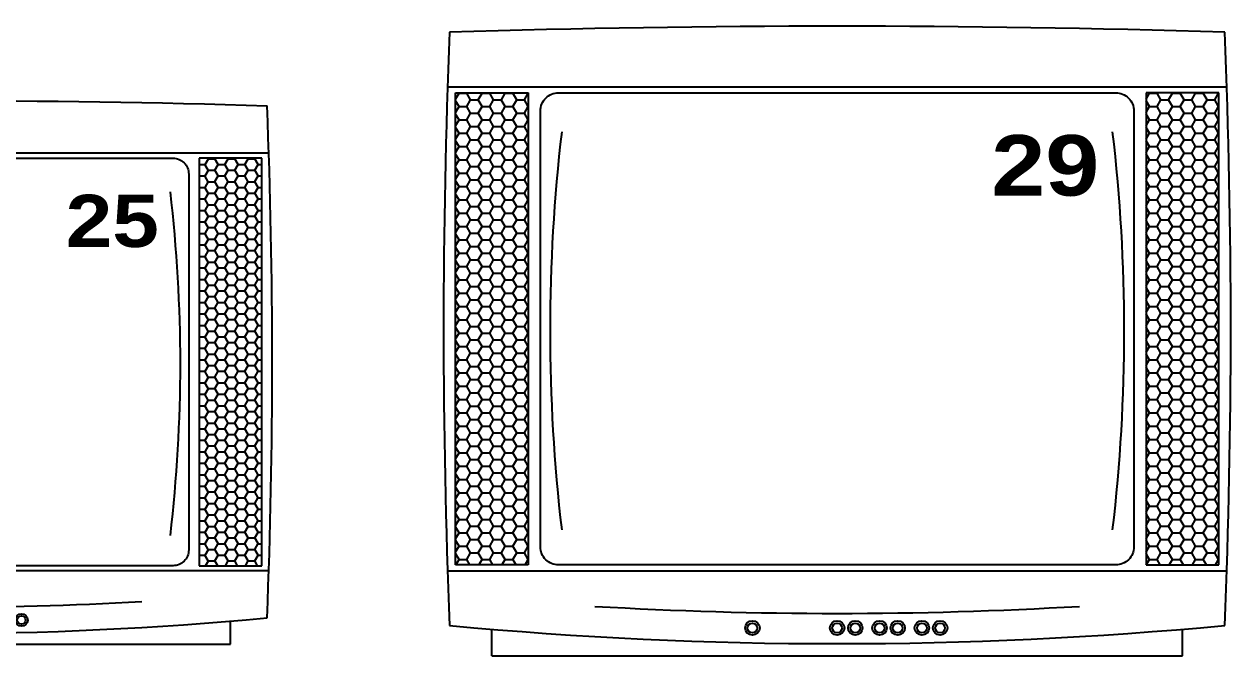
# Model space of a CAD drawing. Extents: x -42728 to 99010, y -18674 to 47645.
# Drawn here: x 43174 to 44513, y 26547 to 27247 of the extents above; entities that cross this region are included whole.
import ezdxf

# ---------------------------------------------------------------- set-up
doc = ezdxf.new("R2010")
doc.units = 0
doc.header["$LTSCALE"] = 100
doc.header["$MEASUREMENT"] = 0
doc.layers.get('0').update_dxf_attribs({"linetype": 'CONTINUOUS'})
doc.layers.add('ELEC', color=7, linetype='CONTINUOUS')
doc.styles.add('ROMANTICBOLD', font='romb____.pfb', dxfattribs={"width": 1.2})

# ---------------------------------------------------------------- blocks, each defined once
blk = doc.blocks.new('电视29-1')
h = blk.add_hatch()
h.set_pattern_fill('HONEY', color=9, scale=2.684021, style=0)
h.set_pattern_definition([(0, (-342.191, 100.651), (12.78265, 7.38007), [8.52177, -17.04354]), (120, (-342.191, 100.651), (-12.78265, 7.38007), [8.52177, -17.04354]), (60, (-342.191, 100.651), (2e-06, 14.76013), [-17.04354, 8.52177])])
h.paths.add_polyline_path([(-422.7, 100.7), (-342.2, 100.7), (-342.2, 624), (-422.7, 624)])
h = blk.add_hatch()
h.set_pattern_fill('HONEY', color=9, scale=2.684021, style=0)
h.set_pattern_definition([(0, (422.712, 100.651), (12.78265, 7.38007), [8.52177, -17.04354]), (120, (422.712, 100.651), (-12.78265, 7.38007), [8.52177, -17.04354]), (60, (422.712, 100.651), (2e-06, 14.76013), [-17.04354, 8.52177])])
h.paths.add_polyline_path([(422.7, 624), (342.2, 624), (342.2, 100.7), (422.7, 100.7)])
at = {"color": 9}
for p, q in [((-431.7, 630.7), (431.7, 630.7)), ((-422.7, 624), (-342.2, 624)), ((-422.7, 100.7), (-422.7, 624)), ((-342.2, 624), (-342.2, 100.7)), ((422.7, 624), (342.2, 624)), ((342.2, 624), (342.2, 100.7)), ((422.7, 100.7), (422.7, 624)), ((431.7, 93.9), (-431.7, 93.9)), ((-342.2, 100.7), (-422.7, 100.7)), ((342.2, 100.7), (422.7, 100.7)), ((-382.5, 0), (-382.5, 29.4)), ((382.5, 0), (382.5, 29.4)), ((-382.5, 0), (382.5, 0))]:
    blk.add_line(p, q, dxfattribs=at)
blk.add_lwpolyline([(-308.6, 624), (308.6, 624, -0.414214), (328.8, 603.9), (328.8, 120.8, -0.414214), (308.6, 100.7), (-308.6, 100.7, -0.414214), (-328.8, 120.8), (-328.8, 603.9, -0.414214)], format="xyb", close=True, dxfattribs=at)
for centre, radius in [((-93.9, 30.9), 8.05), ((-93.9, 30.9), 5.37), ((0, 30.9), 8.05), ((0, 30.9), 5.37), ((20.1, 30.9), 8.05), ((20.1, 30.9), 5.37), ((47, 30.9), 8.05), ((47, 30.9), 5.37), ((67.1, 30.9), 8.05), ((67.1, 30.9), 5.37), ((93.9, 30.9), 8.05), ((93.9, 30.9), 5.37), ((114.1, 30.9), 8.05), ((114.1, 30.9), 5.37)]:
    blk.add_circle(centre, radius, dxfattribs=at)
for centre, radius, start, end in [((0, -13046.4), 13744.2, 88.20956, 91.79044), ((7621.8, 362.3), 8057.9, 177.6616, 182.3384), ((-7621.8, 362.3), 8057.9, 357.6616, 2.3384), ((1570.8, 360.2), 1888.9, 173.2918, 186.7082), ((-1570.8, 360.2), 1888.9, 353.2918, 6.7082), ((0, 4637.3), 4590.3, 266.6479, 273.3521), ((0, 4603.8), 4590.3, 264.6322, 275.3678)]:
    blk.add_arc(centre, radius, start, end, dxfattribs=at)
at = {"color": 9, "insert": (170.7, 577.1), "char_height": 67.1, "width": 121.838, "attachment_point": 1, "style": 'ROMANTICBOLD'}
blk.add_mtext('29', dxfattribs=at)
blk = doc.blocks.new('电视25-1')
h = blk.add_hatch()
h.set_pattern_fill('HONEY', color=9, scale=2.315808, style=0)
h.set_pattern_definition([(0, (-295.247, 86.843), (11.02904, 6.367615), [7.3527, -14.70538]), (120, (-295.247, 86.843), (-11.02903, 6.36762), [7.3527, -14.70538]), (60, (-295.247, 86.843), (1e-06, 12.73523), [-14.70538, 7.3527])])
h.paths.add_polyline_path([(-364.7, 86.8), (-295.2, 86.8), (-295.2, 538.4), (-364.7, 538.4)])
h = blk.add_hatch()
h.set_pattern_fill('HONEY', color=9, scale=2.315808, style=0)
h.set_pattern_definition([(0, (364.721, 86.843), (11.02904, 6.367615), [7.3527, -14.70538]), (120, (364.721, 86.843), (-11.02903, 6.36762), [7.3527, -14.70538]), (60, (364.721, 86.843), (1e-06, 12.73523), [-14.70538, 7.3527])])
h.paths.add_polyline_path([(364.7, 538.4), (295.2, 538.4), (295.2, 86.8), (364.7, 86.8)])
at = {"color": 9}
for p, q in [((-372.4, 544.2), (372.4, 544.2)), ((-364.7, 86.8), (-364.7, 538.4)), ((-364.7, 538.4), (-295.2, 538.4)), ((-295.2, 538.4), (-295.2, 86.8)), ((364.7, 538.4), (295.2, 538.4)), ((295.2, 538.4), (295.2, 86.8)), ((364.7, 86.8), (364.7, 538.4)), ((372.4, 81.1), (-372.4, 81.1)), ((-295.2, 86.8), (-364.7, 86.8)), ((295.2, 86.8), (364.7, 86.8)), ((-330, 0), (-330, 25.4)), ((330, 0), (330, 25.4)), ((-330, 0), (330, 0))]:
    blk.add_line(p, q, dxfattribs=at)
blk.add_lwpolyline([(-266.3, 538.4), (266.3, 538.4, -0.414214), (283.7, 521), (283.7, 104.2, -0.414214), (266.3, 86.8), (-266.3, 86.8, -0.414214), (-283.7, 104.2), (-283.7, 521, -0.414214)], format="xyb", close=True, dxfattribs=at)
for centre, radius in [((-81.1, 26.6), 6.95), ((-81.1, 26.6), 4.63), ((0, 26.6), 6.95), ((0, 26.6), 4.63), ((17.4, 26.6), 6.95), ((17.4, 26.6), 4.63), ((40.5, 26.6), 6.95), ((40.5, 26.6), 4.63), ((57.9, 26.6), 6.95), ((57.9, 26.6), 4.63), ((81.1, 26.6), 6.95), ((81.1, 26.6), 4.63), ((98.4, 26.6), 6.95), ((98.4, 26.6), 4.63)]:
    blk.add_circle(centre, radius, dxfattribs=at)
for centre, radius, start, end in [((6576.2, 312.6), 6952.5, 177.6616, 182.3384), ((0, -11256.6), 11858.6, 88.20956, 91.79044), ((-6576.2, 312.6), 6952.5, 357.6616, 2.3384), ((1355.3, 310.8), 1629.8, 173.2918, 186.7082), ((-1355.3, 310.8), 1629.8, 353.2918, 6.7082), ((0, 4001.1), 3960.6, 266.6479, 273.3521), ((0, 3972.2), 3960.6, 264.6322, 275.3678)]:
    blk.add_arc(centre, radius, start, end, dxfattribs=at)
at = {"color": 9, "insert": (147.3, 497.9), "char_height": 57.9, "width": 105.123, "attachment_point": 1, "style": 'ROMANTICBOLD'}
blk.add_mtext('25', dxfattribs=at)

msp = doc.modelspace()

# ---------------------------------------------------------------- block references
at = {"layer": 'ELEC', "color": 9}
for name, p in [('电视29-1', (44074.6449, 26547.34072)), ('电视25-1', (43072.51936, 26560.42475))]:
    msp.add_blockref(name, p, dxfattribs=at)

doc.saveas('drawing.dxf')
